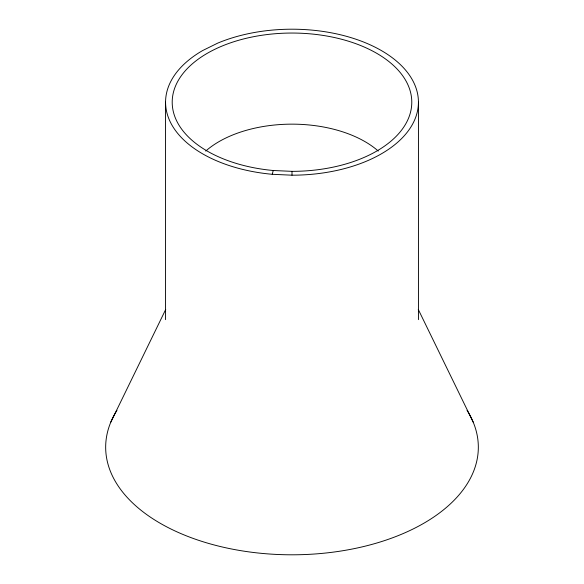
<?xml version="1.0" encoding="UTF-8"?>
<svg xmlns="http://www.w3.org/2000/svg" width="584" height="584" viewBox="0 0 584 584"><rect width="100%" height="100%" fill="white"/><g stroke="black" fill="none" stroke-linecap="round" stroke-linejoin="round"><path stroke-width="0.88" d="M272.224 174.295L292 175.193A126.436 73 0 0 0 412.246 79.643A126.436 73 0 0 0 217.679 43.143L202.597 50.582A126.436 73 0 0 0 171.754 124.757A126.436 73 0 0 0 272.224 174.295L273.261 170.506A119.786 69.153 0 0 1 195.093 61.546A119.786 69.153 0 0 1 398.726 70.803A119.786 69.153 0 0 1 292 171.353L273.261 170.506M110.821 422.108L165.725 309.432M418.275 309.432L473.179 422.108M418.436 102.2L418.436 319.638M292 171.353L292 175.193M165.564 102.2L165.564 319.638M205.721 151.066A103.149 59.553 0 0 1 378.279 151.066M467.039 410.348A186.325 107.573 0 0 1 292 554.8A186.325 107.573 0 0 1 116.961 410.348"/></g></svg>
